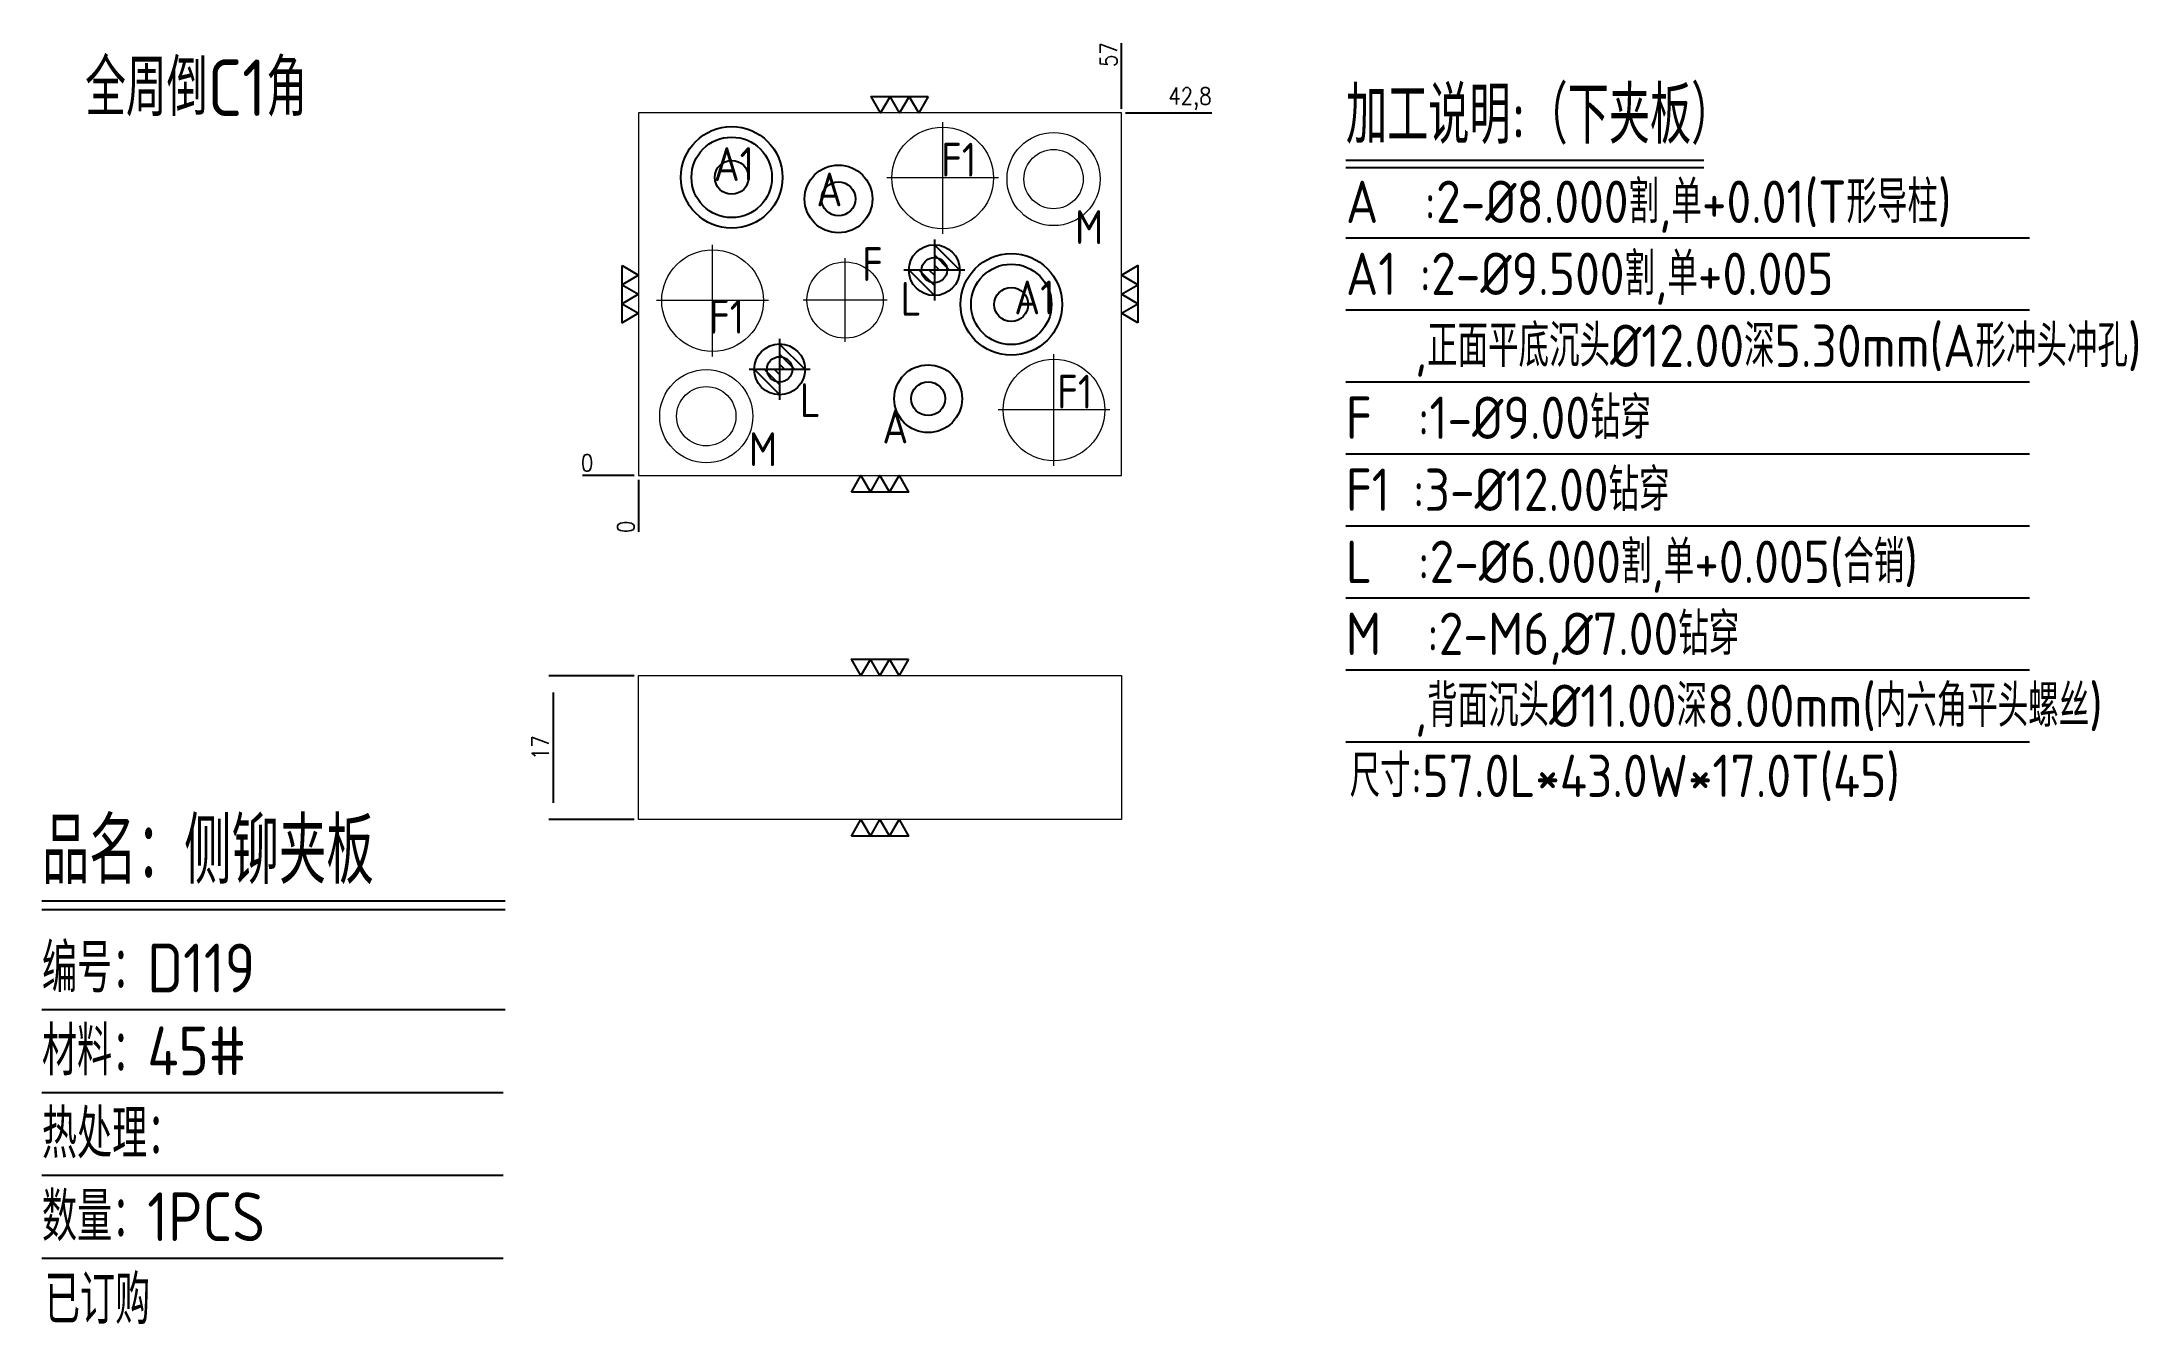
# Model space of a CAD drawing. Header units: millimetres. Extents: x 112861 to 113109, y -5221 to -5069.
import ezdxf
from ezdxf.enums import TextEntityAlignment as Align

# ---------------------------------------------------------------- set-up
doc = ezdxf.new("R2010")
doc.units = ezdxf.units.MM
doc.linetypes.add('CENTER', pattern=[0])
doc.linetypes.add('HIDDEN', pattern=[0])
for name, color, linetype in [('DIE', 7, 'Continuous'), ('DIM', 4, 'Continuous'), ('PH2', 7, 'Continuous'), ('PH2_O', 40, 'Continuous'), ('PH2_W', 1, 'Continuous'), ('TEXT', 4, 'Continuous')]:
    doc.layers.add(name, color=color, linetype=linetype)
doc.styles.add('gbenor', font='gbenor.shx', dxfattribs={"bigfont": 'gbcbig.shx'})
doc.styles.get("Standard").update_dxf_attribs({"font": 'txt.shx', "width": 0.85, "bigfont": 'ctxt.shx'})
doc.dimstyles.new('T-2-WX', dxfattribs={"dimtxt": 2, "dimasz": 2, "dimexe": 0.5, "dimexo": 0.5, "dimgap": 0.5, "dimtad": 1, "dimtxsty": 'Standard', "dimblk": 'OPEN30', "dimcen": 0, "dimazin": 3, "dimtfac": 1, "dimtmove": 0, "dimatfit": 3, "dimldrblk": 'OPEN30', "dimlwd": -1, "dimlwe": -1})

# ---------------------------------------------------------------- blocks, each defined once
blk = doc.blocks.new('*D7580')
at = {"layer": 'Defpoints', "color": 0}
for p in [(112988.57, -5077.67), (112993.57, -5077.67), (112931.57, -5120.47)]:
    blk.add_point(p, dxfattribs=at)
at = {"layer": 'DIM', "color": 0, "linetype": 'Continuous'}
blk.add_line((112989.07, -5077.67), (112999.25, -5077.67), dxfattribs=at)
at = {"layer": 'DIM', "color": 0, "insert": (112996.66, -5075.98), "char_height": 2, "attachment_point": 5}
blk.add_mtext('42,8', dxfattribs=at)
blk = doc.blocks.new('_Open30')
blk = doc.blocks.new('*D7581')
at = {"layer": 'Defpoints', "color": 0}
for p in [(112926.57, -5120.47), (112931.57, -5120.47), (112931.57, -5120.47)]:
    blk.add_point(p, dxfattribs=at)
at = {"layer": 'DIM', "color": 0, "linetype": 'Continuous'}
blk.add_line((112931.07, -5120.47), (112924.94, -5120.47), dxfattribs=at)
at = {"layer": 'DIM', "color": 0, "insert": (112925.5, -5118.97), "char_height": 2, "attachment_point": 5}
blk.add_mtext('0', dxfattribs=at)
blk = doc.blocks.new('*D7582')
at = {"layer": 'Defpoints', "color": 0}
for p in [(112931.57, -5120.47), (112931.57, -5120.47), (112931.57, -5125.47)]:
    blk.add_point(p, dxfattribs=at)
at = {"layer": 'DIM', "color": 0, "linetype": 'Continuous'}
blk.add_line((112931.57, -5120.97), (112931.57, -5127.1), dxfattribs=at)
at = {"layer": 'DIM', "color": 0, "insert": (112930.07, -5126.54), "char_height": 2, "attachment_point": 5, "rotation": 90}
blk.add_mtext('0', dxfattribs=at)
blk = doc.blocks.new('*D7583')
at = {"layer": 'Defpoints', "color": 0}
for p in [(112988.57, -5072.67), (112988.57, -5077.67), (112931.57, -5120.47)]:
    blk.add_point(p, dxfattribs=at)
at = {"layer": 'DIM', "color": 0, "linetype": 'Continuous'}
blk.add_line((112988.57, -5077.17), (112988.57, -5069.42), dxfattribs=at)
at = {"layer": 'DIM', "color": 0, "insert": (112987.07, -5070.79), "char_height": 2, "attachment_point": 5, "rotation": 90}
blk.add_mtext('57', dxfattribs=at)
blk = doc.blocks.new('*D7584')
at = {"layer": 'Defpoints', "color": 0}
for p in [(112931.57, -5144.1), (112921.49, -5161.1), (112931.57, -5161.1)]:
    blk.add_point(p, dxfattribs=at)
at = {"layer": 'DIM', "color": 0, "linetype": 'Continuous'}
for p, q in [((112931.07, -5144.1), (112920.99, -5144.1)), ((112921.49, -5146.1), (112921.49, -5159.1)), ((112931.07, -5161.1), (112920.99, -5161.1))]:
    blk.add_line(p, q, dxfattribs=at)
at = {"layer": 'DIM', "color": 0, "insert": (112919.99, -5152.6), "char_height": 2, "attachment_point": 5, "rotation": 90}
blk.add_mtext('17', dxfattribs=at)
blk = doc.blocks.new('HENXIAO0')
at = {"color": 230}
for p, q in [((-0.5, -0.003), (0, 0.497)), ((0, 0.6), (0, -0.6)), ((-0.6, 0), (0.6, 0)), ((-0.3, 0), (0, 0.3)), ((-0.1, 0), (0, 0.1)), ((0.5, 0.003), (0, -0.497)), ((0.1, 0), (0, -0.1)), ((0.3, 0), (0, -0.3))]:
    blk.add_line(p, q, dxfattribs=at)
for start, end in [(90, 180), (270, 0)]:
    blk.add_arc((0, 0), 0.5, start, end, dxfattribs=at)

msp = doc.modelspace()

# ---------------------------------------------------------------- linework, layer by layer
at = {"layer": 'DIE', "color": 4, "linetype": 'Continuous'}
for points in [[(112965.769, -5075.719), (112964.643, -5077.669), (112963.517, -5075.719), (112962.391, -5077.669), (112961.265, -5075.719), (112960.14, -5077.669), (112959.014, -5075.719), (112965.769, -5075.719)], [(112929.618, -5095.691), (112931.568, -5096.817), (112929.618, -5097.943), (112931.568, -5099.069), (112929.618, -5100.195), (112931.568, -5101.321), (112929.618, -5102.446), (112929.618, -5095.691)], [(112990.518, -5102.446), (112988.568, -5101.321), (112990.518, -5100.195), (112988.568, -5099.069), (112990.518, -5097.943), (112988.568, -5096.817), (112990.518, -5095.691), (112990.518, -5102.446)], [(112956.691, -5122.419), (112957.817, -5120.469), (112958.943, -5122.419), (112960.068, -5120.469), (112961.194, -5122.419), (112962.32, -5120.469), (112963.446, -5122.419), (112956.691, -5122.419)], [(112963.446, -5142.147), (112962.32, -5144.097), (112961.194, -5142.147), (112960.068, -5144.097), (112958.943, -5142.147), (112957.817, -5144.097), (112956.691, -5142.147), (112963.446, -5142.147)], [(112956.691, -5163.047), (112957.817, -5161.097), (112958.943, -5163.047), (112960.068, -5161.097), (112961.194, -5163.047), (112962.32, -5161.097), (112963.446, -5163.047), (112956.691, -5163.047)]]:
    msp.add_lwpolyline(points, close=True, dxfattribs=at)
at = {"layer": 'DIM', "color": 4, "linetype": 'Continuous', "lineweight": 25}
for p, q in [((112861.141, -5170.698), (112915.812, -5170.698)), ((112861.141, -5171.705), (112915.812, -5171.705)), ((112861.141, -5183.508), (112915.812, -5183.508)), ((112861.141, -5193.296), (112915.575, -5193.296)), ((112861.141, -5203.084), (112915.575, -5203.084)), ((112861.141, -5212.872), (112915.575, -5212.872))]:
    msp.add_line(p, q, dxfattribs=at)
at = {"layer": 'PH2', "color": 6, "linetype": 'Continuous', "lineweight": 15}
for points in [[(112988.568, -5077.669), (112931.568, -5077.669), (112931.568, -5120.469), (112988.568, -5120.469)], [(112931.568, -5144.097), (112988.568, -5144.097), (112988.568, -5161.097), (112931.568, -5161.097)]]:
    msp.add_lwpolyline(points, close=True, dxfattribs=at)
at = {"layer": 'PH2', "color": 6, "linetype": 'HIDDEN', "lineweight": 15}
for centre in [(112980.568, -5085.469), (112939.568, -5113.469)]:
    msp.add_circle(centre, 5.5, dxfattribs=at)
at = {"layer": 'PH2', "color": 6, "linetype": 'Continuous', "lineweight": 15}
for centre in [(112980.568, -5085.469), (112939.568, -5113.469)]:
    msp.add_circle(centre, 3.5, dxfattribs=at)
at = {"layer": 'PH2_O', "color": 2, "linetype": 'CENTER', "lineweight": 15}
for p, q in [((112967.472, -5091.939), (112967.472, -5078.739)), ((112974.072, -5085.339), (112960.872, -5085.339)), ((112940.307, -5106.42), (112940.307, -5093.22)), ((112955.955, -5104.702), (112955.955, -5094.802)), ((112960.905, -5099.752), (112951.005, -5099.752)), ((112946.907, -5099.82), (112933.707, -5099.82)), ((112980.61, -5119.324), (112980.61, -5106.124)), ((112987.21, -5112.724), (112974.01, -5112.724))]:
    msp.add_line(p, q, dxfattribs=at)
at = {"layer": 'PH2_O', "color": 2}
for centre in [(112942.568, -5085.269), (112975.568, -5100.269)]:
    msp.add_circle(centre, 6, dxfattribs=at)
at = {"layer": 'PH2_O', "color": 2, "linetype": 'Continuous', "lineweight": 15}
for centre, radius in [((112967.472, -5085.339), 6), ((112940.307, -5099.82), 6), ((112955.955, -5099.752), 4.5), ((112980.61, -5112.724), 6)]:
    msp.add_circle(centre, radius, dxfattribs=at)
at = {"layer": 'PH2_O', "color": 3}
for centre, radius in [((112942.568, -5085.269), 2), ((112955.175, -5087.814), 2), ((112966.488, -5096.221), 1.5), ((112975.568, -5100.269), 2), ((112948.224, -5107.942), 1.5), ((112965.756, -5111.402), 2)]:
    msp.add_circle(centre, radius, dxfattribs=at)
at = {"layer": 'PH2_W', "color": 1}
for centre, radius in [((112942.568, -5085.269), 4.75), ((112955.175, -5087.814), 4), ((112966.488, -5096.221), 3), ((112975.568, -5100.269), 4.75), ((112948.224, -5107.942), 3), ((112965.756, -5111.402), 4)]:
    msp.add_circle(centre, radius, dxfattribs=at)
at = {"layer": 'TEXT', "color": 3, "linetype": 'Continuous'}
for p, q in [((113015.074, -5083.227), (113057.315, -5083.227)), ((113015.074, -5084.102), (113057.315, -5084.102)), ((113015.074, -5092.402), (113095.759, -5092.402)), ((113015.074, -5100.902), (113095.759, -5100.902)), ((113015.074, -5109.402), (113095.759, -5109.402)), ((113015.074, -5117.902), (113095.759, -5117.902)), ((113015.074, -5126.402), (113095.759, -5126.402)), ((113015.074, -5134.902), (113095.759, -5134.902)), ((113015.074, -5143.402), (113095.759, -5143.402)), ((113015.074, -5151.902), (113095.759, -5151.902))]:
    msp.add_line(p, q, dxfattribs=at)

# ---------------------------------------------------------------- block references
at = {"layer": 'PH2_W', "color": 1, "xscale": -6, "yscale": 6, "zscale": 6}
for p in [(112966.488, -5096.221), (112948.224, -5107.942)]:
    msp.add_blockref('HENXIAO0', p, dxfattribs=at)

# ---------------------------------------------------------------- texts
at = {"layer": 'DIM', "color": 3, "linetype": 'Continuous', "lineweight": 25, "style": 'gbenor'}
for s, height, p in [('品名：侧铆夹板', 7.7728, (112861.141, -5168.683)), ('编号：D119', 5.7576, (112861.141, -5181.493)), ('材料：45#', 5.7576, (112861.141, -5191.281)), ('热处理： ', 5.7576, (112861.141, -5201.069)), ('数量：1PCS', 5.7576, (112861.141, -5210.857)), ('已订购', 5.7576, (112861.491, -5220.645))]:
    msp.add_text(s, height=height, dxfattribs=at).set_placement(p)
at = {"layer": 'TEXT', "color": 4, "lineweight": 18, "style": 'gbenor'}
msp.add_text('全周倒C1角', height=6.685, dxfattribs=at).set_placement((112866.246, -5078.032))
at = {"layer": 'TEXT', "color": 4, "linetype": 'Continuous', "style": 'gbenor'}
for s, height, p in [('加工说明:（下夹板）', 6.75, (113015.074, -5081.302)), ('   ,正面平底沉头%%c12.00深5.30mm(A形冲头冲孔)', 5, (113015.074, -5107.652)), ('F  :1-%%c9.00钻穿', 5, (113015.074, -5116.152)), ('F1 :3-%%c12.00钻穿', 5, (113015.074, -5124.652)), ('M  :2-M6,%%c7.00钻穿', 5, (113015.074, -5141.652)), ('   ,背面沉头%%C11.00深8.00mm(内六角平头螺丝)', 5, (113015.074, -5150.152)), ('尺寸:57.0L*43.0W*17.0T(45)', 5, (113015.52, -5158.424))]:
    msp.add_text(s, height=height, dxfattribs=at).set_placement(p)
for s, p in [('A1', (112942.829, -5083.7)), ('F1', (112969.368, -5083.188)), ('A', (112954.1, -5086.693)), ('M', (112984.759, -5091.137)), ('F', (112959.188, -5095.511)), ('F1', (112941.965, -5101.727)), ('L', (112963.743, -5099.61)), ('A1', (112978.302, -5099.444)), ('L', (112951.838, -5111.572)), ('F1', (112983.068, -5110.576)), ('A', (112961.88, -5114.687)), ('M', (112946.258, -5117.357))]:
    msp.add_text(s, height=4, dxfattribs=at).set_placement(p, align=Align.MIDDLE_CENTER)
at = {"layer": 'TEXT', "color": 1, "linetype": 'Continuous', "style": 'gbenor'}
for s, p in [('A  :2-%%C8.000割,单+0.01(T形导柱)', (113015.074, -5090.652)), ('A1 :2-%%c9.500割,单+0.005', (113015.074, -5099.152)), ('L  :2-%%c6.000割,单+0.005(合销)', (113015.074, -5133.152))]:
    msp.add_text(s, height=5, dxfattribs=at).set_placement(p)

# ---------------------------------------------------------------- dimensions: what is measured, and where the dimension line sits
at = {"layer": 'DIM', "linetype": 'Continuous'}
for feature_location, offset, dtype, origin, picture, middle in [((112988.568, -5077.669), (0, 5), 1, (112931.568, -5120.469), '*D7583', (112987.068, -5070.793)), ((112988.568, -5077.669), (5, 0), 0, (112931.568, -5120.469), '*D7580', (112996.659, -5075.978)), ((112931.568428397, -5120.468852849), (-5, 0), 0, (112931.568428397, -5120.468852849), '*D7581', (112925.50176173, -5118.968852849)), ((112931.568428397, -5120.468852849), (0, -5), 1, (112931.568428397, -5120.468852849), '*D7582', (112930.068428397, -5126.535519515))]:
    dim = msp.add_ordinate_dim(feature_location=feature_location, offset=offset, dtype=dtype, origin=origin, dimstyle='T-2-WX', dxfattribs=at)
    dim.commit()
    dim.dimension.update_dxf_attribs({"geometry": picture, "text_midpoint": middle})
at = {"layer": 'DIM', "color": 4, "linetype": 'Continuous'}
dim = msp.add_linear_dim(base=(112921.49, -5161.097), p1=(112931.568, -5144.097), p2=(112931.568, -5161.097), angle=90, dimstyle='T-2-WX', dxfattribs=at)
dim.commit()
dim.dimension.update_dxf_attribs({"geometry": '*D7584', "text_midpoint": (112919.99, -5152.597)})

doc.saveas('drawing.dxf')
